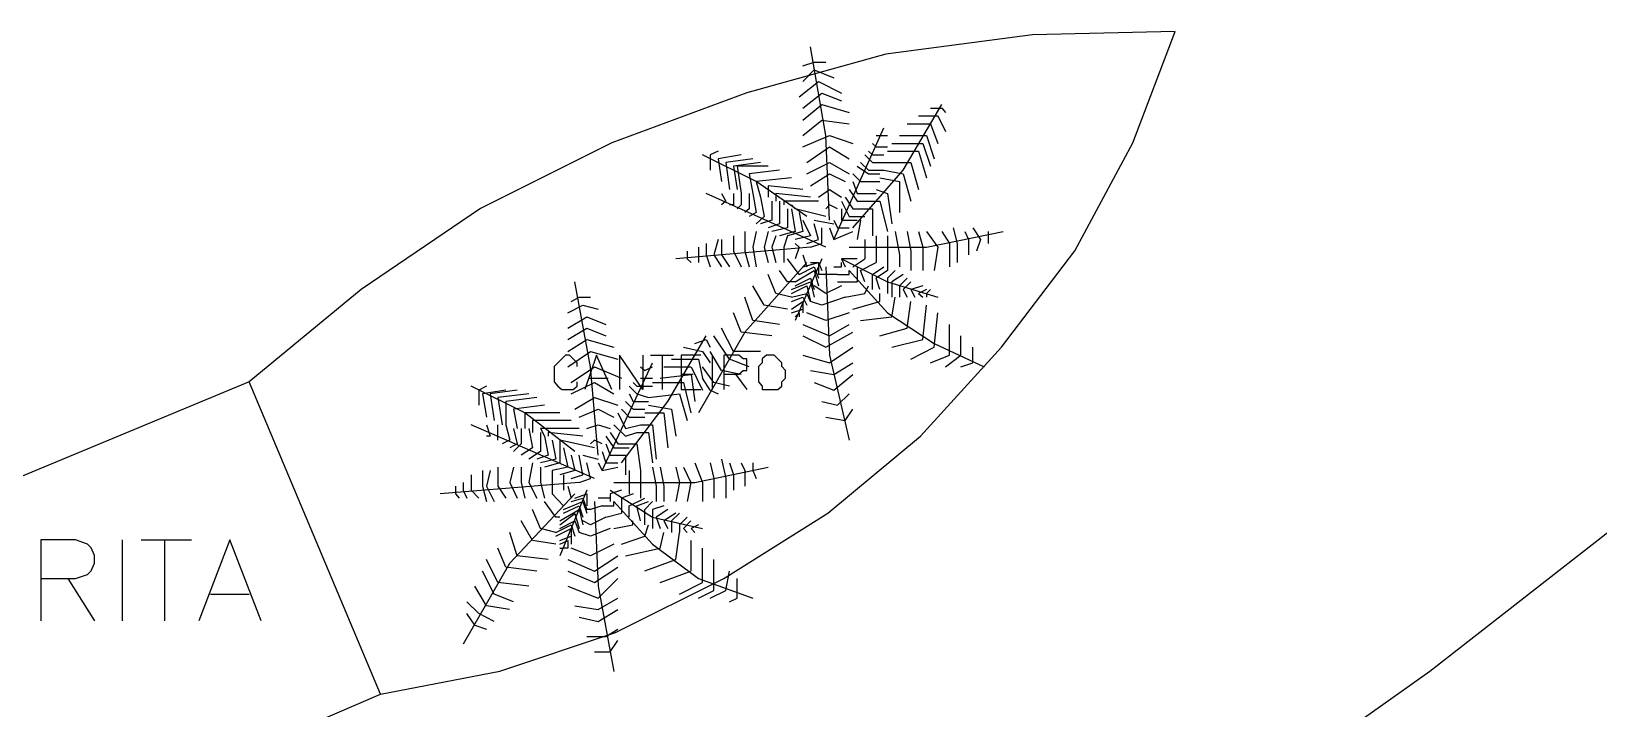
# Model space of a CAD drawing. Header units: millimetres. Extents: x -369 to -70, y -1414 to -1185.
# Drawn here: x -299.97 to -286.22, y -1324.97 to -1319.02 of the extents above; entities that cross this region are included whole.
import ezdxf

# ---------------------------------------------------------------- set-up
doc = ezdxf.new("R2010")
doc.units = ezdxf.units.MM
doc.header["$MEASUREMENT"] = 0
for name, color, linetype in [('10', 10, 'Continuous'), ('2', 2, 'Continuous'), ('50', 50, 'Continuous'), ('64', 64, 'Continuous')]:
    doc.layers.add(name, color=color, linetype=linetype)

msp = doc.modelspace()

# ---------------------------------------------------------------- linework, layer by layer
at = {"layer": '10'}
msp.add_lwpolyline([(-298.057, -1322.099), (-300.83, -1323.25), (-299.647, -1326.023), (-296.906, -1324.841), (-298.057, -1322.099)], dxfattribs=at)
at = {"layer": '2'}
for points in [[(-296.906, -1324.841), (-295.859, -1324.637), (-294.844, -1324.297), (-293.893, -1323.825), (-292.982, -1323.25), (-292.17, -1322.575), (-291.459, -1321.795), (-290.816, -1320.948), (-290.308, -1320.001), (-289.936, -1319.022), (-289.936, -1319.022), (-291.187, -1319.054), (-292.474, -1319.222), (-293.693, -1319.561), (-294.876, -1320.001), (-296.027, -1320.576), (-297.074, -1321.288), (-298.057, -1322.099)], [(-303.4, -1331.135), (-301.27, -1330.763), (-299.208, -1330.256), (-297.142, -1329.612), (-295.148, -1328.869), (-293.181, -1327.986), (-291.287, -1326.971), (-289.461, -1325.888), (-287.702, -1324.637), (-286.012, -1323.318)]]:
    msp.add_lwpolyline(points, dxfattribs=at)
at = {"layer": '50'}
for points in [[(-295.18, -1321.963), (-295.18, -1321.931), (-295.216, -1321.895), (-295.247, -1321.863), (-295.283, -1321.863), (-295.315, -1321.895), (-295.351, -1321.931), (-295.383, -1321.963), (-295.383, -1321.999), (-295.383, -1322.067), (-295.383, -1322.099), (-295.351, -1322.135), (-295.315, -1322.167), (-295.283, -1322.167), (-295.247, -1322.167), (-295.216, -1322.167), (-295.18, -1322.135), (-295.18, -1322.099)], [(-294.876, -1322.167), (-295.012, -1321.863), (-295.012, -1321.863), (-295.112, -1322.167)], [(-294.604, -1321.863), (-294.604, -1322.167), (-294.604, -1322.167), (-294.808, -1321.863), (-294.808, -1321.863), (-294.808, -1322.167)], [(-294.536, -1321.863), (-294.336, -1321.863)], [(-294.436, -1321.863), (-294.436, -1322.167)], [(-294.097, -1321.863), (-294.268, -1321.863), (-294.268, -1321.863), (-294.268, -1322.167)], [(-293.997, -1321.863), (-293.997, -1322.167)], [(-293.893, -1322.031), (-293.761, -1322.031), (-293.725, -1321.999), (-293.693, -1321.999), (-293.693, -1321.963), (-293.693, -1321.931), (-293.693, -1321.895), (-293.725, -1321.895), (-293.761, -1321.863), (-293.893, -1321.863), (-293.893, -1321.863), (-293.893, -1322.167)], [(-293.521, -1321.863), (-293.557, -1321.895), (-293.557, -1321.931), (-293.589, -1321.963), (-293.589, -1321.999), (-293.589, -1322.067), (-293.589, -1322.099), (-293.557, -1322.135), (-293.557, -1322.167), (-293.521, -1322.167), (-293.453, -1322.167), (-293.421, -1322.167), (-293.385, -1322.135), (-293.385, -1322.099), (-293.353, -1322.067), (-293.353, -1321.999), (-293.385, -1321.963), (-293.385, -1321.931), (-293.421, -1321.895), (-293.453, -1321.863), (-293.521, -1321.863)], [(-294.268, -1322.031), (-294.164, -1322.031)], [(-293.793, -1322.031), (-293.693, -1322.167)], [(-295.08, -1322.067), (-294.908, -1322.067)], [(-294.268, -1322.167), (-294.097, -1322.167)], [(-299.883, -1323.825), (-299.58, -1323.825), (-299.476, -1323.789), (-299.444, -1323.758), (-299.412, -1323.69), (-299.412, -1323.622), (-299.444, -1323.554), (-299.476, -1323.522), (-299.58, -1323.486), (-299.883, -1323.486), (-299.883, -1323.486), (-299.883, -1324.197)], [(-299.172, -1323.486), (-299.172, -1324.197)], [(-299.004, -1323.486), (-298.564, -1323.486)], [(-298.8, -1323.486), (-298.8, -1324.197)], [(-297.953, -1324.197), (-298.225, -1323.486), (-298.225, -1323.486), (-298.497, -1324.197)], [(-299.647, -1323.825), (-299.412, -1324.197)], [(-298.397, -1323.961), (-298.057, -1323.961)]]:
    msp.add_lwpolyline(points, dxfattribs=at)
at = {"layer": '64'}
for points in [[(-292.966, -1320.68), (-292.998, -1319.937), (-293.133, -1319.158)], [(-293.201, -1319.326), (-293.101, -1319.294), (-293.101, -1319.294), (-292.998, -1319.294)], [(-293.201, -1319.461), (-293.101, -1319.361), (-292.93, -1319.429)], [(-293.233, -1319.597), (-293.065, -1319.461)], [(-293.201, -1319.697), (-293.034, -1319.565)], [(-293.065, -1319.461), (-292.862, -1319.565)], [(-293.034, -1319.565), (-292.862, -1319.633)], [(-293.201, -1319.801), (-293.034, -1319.665)], [(-293.034, -1319.665), (-292.794, -1319.733)], [(-292.762, -1320.748), (-292.322, -1320.241), (-291.982, -1319.665)], [(-292.082, -1319.697), (-291.982, -1319.697)], [(-291.982, -1319.697), (-291.95, -1319.733)], [(-293.201, -1319.937), (-293.034, -1319.801)], [(-293.034, -1319.801), (-292.794, -1319.833)], [(-292.286, -1319.833), (-292.082, -1319.833)], [(-292.186, -1319.765), (-292.018, -1319.765)], [(-292.082, -1319.833), (-292.018, -1320.005)], [(-292.018, -1319.765), (-291.95, -1319.901)], [(-293.201, -1320.037), (-292.966, -1319.937)], [(-292.966, -1319.937), (-292.762, -1320.005)], [(-292.93, -1320.848), (-292.49, -1319.869)], [(-292.558, -1319.937), (-292.526, -1319.937)], [(-292.526, -1319.937), (-292.458, -1319.937)], [(-292.354, -1319.937), (-292.118, -1319.937)], [(-292.118, -1319.937), (-292.05, -1320.141)], [(-293.165, -1320.648), (-293.609, -1320.341), (-294.081, -1320.105)], [(-293.945, -1320.073), (-294.013, -1320.105), (-294.013, -1320.105), (-294.013, -1320.241)], [(-293.741, -1320.105), (-293.945, -1320.141)], [(-293.165, -1320.173), (-292.966, -1320.037)], [(-292.966, -1320.037), (-292.794, -1320.141)], [(-292.658, -1320.105), (-292.59, -1320.173)], [(-292.626, -1320.073), (-292.59, -1320.105)], [(-292.59, -1320.005), (-292.558, -1320.037)], [(-292.59, -1320.105), (-292.49, -1320.105)], [(-292.558, -1320.037), (-292.458, -1320.037)], [(-292.458, -1320.073), (-292.186, -1320.073)], [(-292.422, -1320.005), (-292.15, -1320.005)], [(-292.186, -1320.073), (-292.118, -1320.309)], [(-292.15, -1320.005), (-292.082, -1320.205)], [(-293.945, -1320.141), (-293.913, -1320.341)], [(-293.641, -1320.141), (-293.877, -1320.173)], [(-293.877, -1320.173), (-293.845, -1320.409)], [(-293.573, -1320.173), (-293.809, -1320.205)], [(-293.809, -1320.205), (-293.777, -1320.409)], [(-293.505, -1320.205), (-293.777, -1320.205), (-293.777, -1320.205), (-293.741, -1320.445)], [(-293.405, -1320.241), (-293.673, -1320.273), (-293.673, -1320.273), (-293.641, -1320.445)], [(-293.165, -1320.273), (-292.966, -1320.173)], [(-292.966, -1320.173), (-292.794, -1320.273)], [(-292.726, -1320.205), (-292.626, -1320.273)], [(-292.694, -1320.173), (-292.626, -1320.241)], [(-292.626, -1320.241), (-292.49, -1320.241)], [(-292.59, -1320.173), (-292.49, -1320.173)], [(-292.49, -1320.173), (-292.254, -1320.173)], [(-292.49, -1320.241), (-292.322, -1320.273)], [(-292.254, -1320.173), (-292.186, -1320.409)], [(-293.301, -1320.309), (-293.609, -1320.341)], [(-293.609, -1320.341), (-293.573, -1320.476)], [(-293.505, -1320.377), (-293.505, -1320.476)], [(-293.201, -1320.409), (-293.505, -1320.377)], [(-293.133, -1320.377), (-292.966, -1320.273)], [(-292.966, -1320.273), (-292.83, -1320.341)], [(-292.762, -1320.273), (-292.694, -1320.341)], [(-292.762, -1320.341), (-292.726, -1320.445)], [(-292.694, -1320.341), (-292.526, -1320.341)], [(-292.626, -1320.273), (-292.526, -1320.273)], [(-292.526, -1320.309), (-292.354, -1320.341)], [(-292.354, -1320.341), (-292.354, -1320.612)], [(-292.322, -1320.273), (-292.254, -1320.512)], [(-292.998, -1320.916), (-294.049, -1320.445)], [(-293.913, -1320.445), (-293.877, -1320.512), (-293.877, -1320.512), (-293.913, -1320.544)], [(-293.809, -1320.445), (-293.809, -1320.544), (-293.809, -1320.544), (-293.845, -1320.544)], [(-293.741, -1320.445), (-293.741, -1320.544)], [(-293.673, -1320.445), (-293.673, -1320.58)], [(-293.641, -1320.445), (-293.609, -1320.612)], [(-293.573, -1320.476), (-293.541, -1320.648)], [(-293.473, -1320.512), (-293.473, -1320.68)], [(-293.437, -1320.445), (-293.437, -1320.512)], [(-293.133, -1320.476), (-293.437, -1320.445)], [(-293.405, -1320.512), (-293.405, -1320.712)], [(-293.369, -1320.512), (-293.369, -1320.544)], [(-293.065, -1320.512), (-293.369, -1320.512)], [(-293.065, -1320.476), (-292.966, -1320.409)], [(-292.966, -1320.409), (-292.862, -1320.476)], [(-292.862, -1320.512), (-292.794, -1320.648)], [(-292.83, -1320.476), (-292.762, -1320.58)], [(-292.794, -1320.409), (-292.726, -1320.512)], [(-292.726, -1320.445), (-292.558, -1320.445)], [(-292.726, -1320.512), (-292.59, -1320.512)], [(-292.626, -1320.512), (-292.526, -1320.512)], [(-292.558, -1320.409), (-292.458, -1320.445)], [(-292.526, -1320.512), (-292.458, -1320.78)], [(-292.458, -1320.445), (-292.422, -1320.712)], [(-293.741, -1320.544), (-293.777, -1320.58)], [(-293.673, -1320.58), (-293.709, -1320.612)], [(-293.609, -1320.612), (-293.673, -1320.648)], [(-293.541, -1320.648), (-293.609, -1320.712)], [(-293.337, -1320.58), (-293.337, -1320.748)], [(-293.233, -1320.612), (-293.201, -1320.78), (-293.337, -1320.816)], [(-293.269, -1320.58), (-293.301, -1320.544)], [(-293.301, -1320.58), (-293.269, -1320.78)], [(-292.998, -1320.648), (-293.269, -1320.58)], [(-292.966, -1320.544), (-292.998, -1320.58)], [(-292.898, -1320.58), (-292.966, -1320.544)], [(-292.862, -1320.58), (-292.862, -1320.68)], [(-292.794, -1320.648), (-292.658, -1320.648)], [(-292.762, -1320.58), (-292.658, -1320.58)], [(-292.658, -1320.58), (-292.59, -1320.58)], [(-292.59, -1320.58), (-292.59, -1320.816)], [(-293.709, -1320.78), (-293.709, -1320.952)], [(-293.609, -1320.78), (-293.641, -1320.916)], [(-293.473, -1320.68), (-293.573, -1320.712)], [(-293.505, -1320.78), (-293.541, -1320.916)], [(-293.405, -1320.712), (-293.505, -1320.748)], [(-293.337, -1320.748), (-293.473, -1320.78)], [(-293.269, -1320.78), (-293.405, -1320.816)], [(-293.201, -1320.68), (-293.133, -1320.816), (-293.133, -1320.816), (-293.269, -1320.848)], [(-293.101, -1320.68), (-292.93, -1320.712)], [(-293.065, -1320.848), (-293.101, -1320.712)], [(-293.034, -1320.884), (-293.034, -1320.748)], [(-292.966, -1320.748), (-292.93, -1320.848), (-292.762, -1320.78)], [(-292.93, -1320.68), (-292.898, -1320.748)], [(-292.898, -1320.748), (-292.794, -1320.748)], [(-292.862, -1320.68), (-292.726, -1320.68)], [(-292.794, -1320.916), (-292.118, -1320.916), (-291.443, -1320.78)], [(-292.694, -1320.68), (-292.726, -1320.848)], [(-292.39, -1320.78), (-292.354, -1320.984)], [(-292.286, -1320.78), (-292.254, -1320.952), (-292.254, -1320.952), (-292.254, -1321.12)], [(-292.186, -1320.78), (-292.15, -1320.916), (-292.15, -1320.916), (-292.15, -1321.12)], [(-292.118, -1320.78), (-292.018, -1320.916), (-292.018, -1320.916), (-292.05, -1321.12)], [(-291.982, -1320.78), (-291.915, -1320.884)], [(-291.883, -1320.748), (-291.847, -1320.884), (-291.847, -1321.052)], [(-291.779, -1320.78), (-291.747, -1320.848)], [(-291.711, -1320.748), (-291.643, -1320.848), (-291.679, -1320.952)], [(-291.575, -1320.78), (-291.575, -1320.816), (-291.575, -1320.816), (-291.575, -1320.884)], [(-293.133, -1320.916), (-294.316, -1321.02)], [(-294.117, -1320.916), (-294.117, -1321.02), (-294.117, -1321.052)], [(-294.049, -1320.884), (-294.049, -1320.984)], [(-293.945, -1320.848), (-293.981, -1320.984)], [(-293.913, -1320.848), (-293.913, -1320.984)], [(-293.809, -1320.816), (-293.809, -1320.952)], [(-293.641, -1320.916), (-293.609, -1321.088)], [(-293.541, -1320.916), (-293.505, -1321.052)], [(-293.437, -1320.816), (-293.473, -1320.916), (-293.473, -1320.916), (-293.437, -1321.052)], [(-293.337, -1320.816), (-293.369, -1320.916)], [(-293.369, -1320.916), (-293.369, -1321.052)], [(-293.269, -1320.884), (-293.233, -1320.916)], [(-293.233, -1320.916), (-293.269, -1321.02)], [(-293.165, -1320.884), (-293.065, -1320.848)], [(-293.133, -1320.916), (-293.034, -1320.884)], [(-292.658, -1320.848), (-292.658, -1320.984)], [(-292.558, -1320.816), (-292.558, -1320.952)], [(-292.458, -1320.816), (-292.458, -1320.952)], [(-291.915, -1320.884), (-291.915, -1321.088)], [(-291.747, -1320.848), (-291.747, -1320.984)], [(-294.216, -1320.952), (-294.216, -1321.02), (-294.216, -1321.02), (-294.18, -1321.052)], [(-293.165, -1321.052), (-293.709, -1321.663), (-294.117, -1322.371)], [(-294.049, -1320.984), (-294.013, -1321.088)], [(-293.981, -1320.984), (-293.913, -1321.088)], [(-293.913, -1320.984), (-293.845, -1321.088)], [(-293.809, -1320.952), (-293.741, -1321.088)], [(-293.709, -1320.952), (-293.673, -1321.088)], [(-293.233, -1321.156), (-293.337, -1321.02)], [(-293.034, -1321.02), (-293.269, -1321.56)], [(-293.201, -1320.984), (-293.165, -1321.088)], [(-293.201, -1321.088), (-293.065, -1321.052)], [(-293.133, -1321.052), (-293.065, -1321.052)], [(-293.065, -1321.052), (-293.065, -1321.156)], [(-293.065, -1321.052), (-293.034, -1321.12)], [(-292.93, -1321.088), (-292.862, -1321.088), (-292.862, -1321.088), (-292.862, -1321.052)], [(-292.862, -1321.02), (-292.83, -1321.088)], [(-292.726, -1321.02), (-292.862, -1321.02)], [(-292.862, -1321.02), (-292.458, -1321.22), (-292.018, -1321.356)], [(-292.762, -1321.088), (-292.658, -1321.02)], [(-292.694, -1321.12), (-292.558, -1321.052)], [(-292.658, -1320.984), (-292.658, -1321.02)], [(-292.458, -1320.952), (-292.458, -1321.12), (-292.458, -1321.12), (-292.558, -1321.188)], [(-292.558, -1320.952), (-292.558, -1321.052)], [(-292.354, -1320.984), (-292.354, -1321.088)], [(-293.437, -1321.324), (-293.505, -1321.156)], [(-293.337, -1321.22), (-293.405, -1321.12)], [(-293.269, -1321.22), (-293.101, -1321.12)], [(-293.269, -1321.256), (-293.133, -1321.188), (-293.133, -1321.188), (-293.101, -1321.288)], [(-293.233, -1321.156), (-293.101, -1321.088)], [(-293.101, -1321.088), (-293.065, -1321.188)], [(-293.101, -1321.12), (-293.065, -1321.256)], [(-292.998, -1321.156), (-293.065, -1321.156)], [(-292.998, -1321.088), (-292.966, -1321.863), (-292.794, -1322.611)], [(-292.898, -1321.156), (-292.998, -1321.156)], [(-292.898, -1321.156), (-292.794, -1321.156)], [(-292.794, -1321.156), (-292.794, -1321.12)], [(-292.794, -1321.12), (-292.458, -1321.492), (-292.05, -1321.763), (-291.611, -1321.967)], [(-292.726, -1321.088), (-292.726, -1321.188), (-292.726, -1321.188), (-292.726, -1321.22)], [(-292.658, -1321.22), (-292.694, -1321.12)], [(-292.59, -1321.156), (-292.49, -1321.088)], [(-292.59, -1321.288), (-292.59, -1321.156)], [(-292.526, -1321.288), (-292.558, -1321.188)], [(-292.39, -1321.12), (-292.458, -1321.188)], [(-292.458, -1321.188), (-292.458, -1321.324)], [(-292.322, -1321.156), (-292.422, -1321.22)], [(-292.286, -1321.188), (-292.354, -1321.256)], [(-294.996, -1322.742), (-295.064, -1321.967), (-295.2, -1321.22)], [(-293.541, -1321.424), (-293.641, -1321.256)], [(-293.301, -1321.356), (-293.437, -1321.324)], [(-293.269, -1321.22), (-293.337, -1321.22)], [(-293.301, -1321.288), (-293.133, -1321.22), (-293.133, -1321.22), (-293.101, -1321.356)], [(-293.301, -1321.324), (-293.165, -1321.256)], [(-293.301, -1321.356), (-293.165, -1321.324)], [(-293.165, -1321.256), (-293.133, -1321.392), (-293.133, -1321.392), (-293.165, -1321.324)], [(-292.998, -1321.324), (-293.101, -1321.256)], [(-292.862, -1321.256), (-292.998, -1321.324)], [(-292.898, -1321.22), (-292.726, -1321.22)], [(-292.83, -1321.356), (-292.658, -1321.324), (-292.658, -1321.324), (-292.626, -1321.256)], [(-292.526, -1321.392), (-292.526, -1321.324)], [(-292.422, -1321.22), (-292.422, -1321.356)], [(-292.354, -1321.256), (-292.354, -1321.356)], [(-292.254, -1321.22), (-292.322, -1321.288), (-292.322, -1321.288), (-292.286, -1321.356)], [(-292.15, -1321.256), (-292.254, -1321.288), (-292.218, -1321.356)], [(-292.118, -1321.288), (-292.186, -1321.324)], [(-292.186, -1321.324), (-292.15, -1321.356)], [(-292.082, -1321.288), (-292.118, -1321.324), (-292.118, -1321.324), (-292.118, -1321.356)], [(-295.263, -1321.492), (-295.132, -1321.424), (-294.996, -1321.46)], [(-295.232, -1321.392), (-295.164, -1321.356), (-295.164, -1321.356), (-295.064, -1321.356)], [(-293.741, -1321.663), (-293.809, -1321.492)], [(-293.641, -1321.56), (-293.709, -1321.356)], [(-293.337, -1321.46), (-293.541, -1321.424)], [(-293.301, -1321.392), (-293.201, -1321.356)], [(-293.301, -1321.46), (-293.201, -1321.392)], [(-293.301, -1321.492), (-293.201, -1321.46)], [(-293.269, -1321.528), (-293.233, -1321.492)], [(-293.233, -1321.492), (-293.233, -1321.528)], [(-293.201, -1321.356), (-293.165, -1321.424)], [(-293.201, -1321.392), (-293.201, -1321.46), (-293.201, -1321.492)], [(-292.998, -1321.56), (-293.165, -1321.492)], [(-293.034, -1321.424), (-293.133, -1321.392)], [(-292.83, -1321.356), (-293.034, -1321.424)], [(-292.794, -1321.492), (-292.998, -1321.56)], [(-292.762, -1321.46), (-292.526, -1321.392)], [(-292.422, -1321.528), (-292.39, -1321.356)], [(-292.286, -1321.627), (-292.254, -1321.392)], [(-292.15, -1321.727), (-292.118, -1321.424)], [(-292.05, -1321.795), (-292.018, -1321.492)], [(-295.263, -1321.627), (-295.096, -1321.528)], [(-295.263, -1321.727), (-295.096, -1321.627)], [(-295.096, -1321.528), (-294.928, -1321.595)], [(-295.096, -1321.627), (-294.928, -1321.695)], [(-293.809, -1321.831), (-293.913, -1321.627)], [(-293.405, -1321.595), (-293.641, -1321.56)], [(-293.201, -1321.595), (-292.966, -1321.695)], [(-292.966, -1321.695), (-292.794, -1321.595)], [(-292.694, -1321.56), (-292.422, -1321.528)], [(-292.526, -1321.695), (-292.286, -1321.627)], [(-291.915, -1321.863), (-291.915, -1321.595)], [(-295.263, -1321.831), (-295.096, -1321.727)], [(-295.096, -1321.727), (-294.86, -1321.795)], [(-294.792, -1322.81), (-294.384, -1322.271), (-294.049, -1321.695)], [(-294.148, -1321.763), (-294.049, -1321.727)], [(-294.049, -1321.727), (-294.013, -1321.795)], [(-293.845, -1321.899), (-293.981, -1321.695)], [(-293.473, -1321.695), (-293.741, -1321.663)], [(-293.201, -1321.695), (-292.998, -1321.795)], [(-292.998, -1321.795), (-292.762, -1321.663)], [(-292.422, -1321.795), (-292.15, -1321.727)], [(-291.815, -1321.863), (-291.815, -1321.695)], [(-295.263, -1321.967), (-295.064, -1321.831)], [(-295.064, -1321.831), (-294.824, -1321.899)], [(-294.352, -1321.899), (-294.117, -1321.899)], [(-294.248, -1321.795), (-294.081, -1321.831)], [(-294.117, -1321.899), (-294.081, -1322.067)], [(-294.081, -1321.831), (-294.013, -1321.931)], [(-293.913, -1321.999), (-294.013, -1321.831)], [(-293.673, -1321.967), (-293.845, -1321.899)], [(-293.573, -1321.831), (-293.809, -1321.831)], [(-293.201, -1321.863), (-292.966, -1321.931)], [(-292.966, -1321.931), (-292.762, -1321.795)], [(-292.254, -1321.899), (-292.05, -1321.795)], [(-292.082, -1321.931), (-291.915, -1321.863)], [(-291.95, -1321.967), (-291.815, -1321.863)], [(-291.711, -1321.931), (-291.711, -1321.795)], [(-295.232, -1322.103), (-295.028, -1321.967)], [(-295.028, -1321.967), (-294.792, -1322.067)], [(-294.96, -1322.878), (-294.52, -1321.931)], [(-294.624, -1321.967), (-294.588, -1321.999)], [(-294.588, -1321.999), (-294.52, -1321.967)], [(-294.452, -1322.067), (-294.184, -1322.035)], [(-294.42, -1321.967), (-294.184, -1321.967)], [(-294.18, -1321.967), (-294.081, -1322.171)], [(-294.18, -1322.035), (-294.148, -1322.271)], [(-293.981, -1322.103), (-294.081, -1321.967)], [(-293.741, -1322.035), (-293.913, -1321.999)], [(-293.133, -1321.999), (-292.93, -1322.035)], [(-292.93, -1322.035), (-292.762, -1321.931)], [(-292.93, -1322.171), (-292.762, -1322.035)], [(-291.815, -1321.967), (-291.711, -1321.931)], [(-295.2, -1322.71), (-295.639, -1322.371), (-296.111, -1322.135)], [(-295.975, -1322.135), (-296.043, -1322.171), (-296.043, -1322.171), (-296.043, -1322.303)], [(-295.807, -1322.171), (-296.011, -1322.203)], [(-295.707, -1322.171), (-295.943, -1322.203)], [(-295.232, -1322.203), (-295.028, -1322.103)], [(-295.028, -1322.103), (-294.86, -1322.203)], [(-294.724, -1322.135), (-294.656, -1322.203)], [(-294.688, -1322.103), (-294.656, -1322.135)], [(-294.656, -1322.135), (-294.52, -1322.135)], [(-294.624, -1322.067), (-294.588, -1322.067)], [(-294.588, -1322.067), (-294.52, -1322.067)], [(-294.52, -1322.103), (-294.248, -1322.103)], [(-294.248, -1322.103), (-294.184, -1322.371)], [(-294.013, -1322.171), (-294.081, -1322.067)], [(-294.013, -1322.171), (-293.945, -1322.203)], [(-293.845, -1322.135), (-293.981, -1322.103)], [(-293.101, -1322.103), (-292.93, -1322.171)], [(-296.011, -1322.203), (-295.975, -1322.407)], [(-295.943, -1322.203), (-295.907, -1322.439)], [(-295.603, -1322.203), (-295.875, -1322.235)], [(-295.875, -1322.235), (-295.839, -1322.475)], [(-295.535, -1322.235), (-295.807, -1322.271), (-295.807, -1322.271), (-295.807, -1322.475)], [(-295.467, -1322.303), (-295.739, -1322.339), (-295.739, -1322.339), (-295.707, -1322.507)], [(-295.2, -1322.339), (-295.028, -1322.235)], [(-295.028, -1322.235), (-294.824, -1322.303)], [(-294.756, -1322.271), (-294.688, -1322.339)], [(-294.724, -1322.203), (-294.688, -1322.271)], [(-294.688, -1322.271), (-294.556, -1322.271)], [(-294.656, -1322.203), (-294.556, -1322.235)], [(-294.556, -1322.235), (-294.284, -1322.203)], [(-294.556, -1322.303), (-294.352, -1322.339)], [(-294.284, -1322.203), (-294.216, -1322.439)], [(-293.034, -1322.271), (-292.898, -1322.303)], [(-292.898, -1322.303), (-292.794, -1322.203)], [(-295.639, -1322.371), (-295.639, -1322.507)], [(-295.331, -1322.371), (-295.639, -1322.371)], [(-295.571, -1322.439), (-295.571, -1322.543)], [(-295.232, -1322.439), (-295.571, -1322.439)], [(-295.164, -1322.407), (-294.996, -1322.339)], [(-294.996, -1322.339), (-294.86, -1322.407)], [(-294.824, -1322.371), (-294.756, -1322.507)], [(-294.792, -1322.339), (-294.724, -1322.407)], [(-294.724, -1322.407), (-294.588, -1322.407)], [(-294.688, -1322.339), (-294.588, -1322.339)], [(-294.588, -1322.371), (-294.42, -1322.371)], [(-294.42, -1322.371), (-294.384, -1322.678)], [(-294.352, -1322.339), (-294.316, -1322.575)], [(-292.998, -1322.407), (-292.83, -1322.439)], [(-292.83, -1322.439), (-292.762, -1322.339)], [(-295.028, -1322.946), (-296.111, -1322.475)], [(-295.975, -1322.475), (-295.943, -1322.575), (-295.943, -1322.575), (-295.975, -1322.575)], [(-295.875, -1322.611), (-295.875, -1322.611), (-295.875, -1322.611), (-295.875, -1322.475)], [(-295.807, -1322.475), (-295.771, -1322.611)], [(-295.739, -1322.507), (-295.707, -1322.643)], [(-295.671, -1322.507), (-295.671, -1322.643)], [(-295.603, -1322.507), (-295.571, -1322.678)], [(-295.503, -1322.507), (-295.467, -1322.575)], [(-295.164, -1322.507), (-295.503, -1322.507)], [(-295.503, -1322.543), (-295.503, -1322.71)], [(-295.467, -1322.575), (-295.435, -1322.742)], [(-295.435, -1322.543), (-295.435, -1322.575)], [(-295.132, -1322.575), (-295.435, -1322.543)], [(-295.096, -1322.507), (-294.996, -1322.475)], [(-294.996, -1322.475), (-294.892, -1322.507)], [(-294.928, -1322.575), (-294.86, -1322.678)], [(-294.892, -1322.543), (-294.824, -1322.643)], [(-294.86, -1322.475), (-294.756, -1322.575)], [(-294.756, -1322.507), (-294.624, -1322.475)], [(-294.756, -1322.575), (-294.656, -1322.543)], [(-294.656, -1322.543), (-294.556, -1322.543)], [(-294.624, -1322.475), (-294.52, -1322.475)], [(-294.556, -1322.543), (-294.52, -1322.81)], [(-294.52, -1322.475), (-294.488, -1322.778)], [(-295.775, -1322.611), (-295.839, -1322.643)], [(-295.707, -1322.643), (-295.771, -1322.678)], [(-295.671, -1322.643), (-295.739, -1322.71)], [(-295.571, -1322.678), (-295.671, -1322.742)], [(-295.503, -1322.71), (-295.603, -1322.778)], [(-295.399, -1322.611), (-295.367, -1322.778)], [(-295.299, -1322.678), (-295.263, -1322.846), (-295.399, -1322.878)], [(-295.331, -1322.611), (-295.331, -1322.643)], [(-295.028, -1322.678), (-295.331, -1322.611)], [(-295.331, -1322.643), (-295.331, -1322.81)], [(-295.028, -1322.611), (-295.064, -1322.643)], [(-294.96, -1322.643), (-295.028, -1322.611)], [(-294.96, -1322.71), (-294.928, -1322.81)], [(-294.928, -1322.643), (-294.892, -1322.742)], [(-294.86, -1322.678), (-294.724, -1322.678)], [(-294.824, -1322.643), (-294.688, -1322.643)], [(-294.688, -1322.643), (-294.656, -1322.643)], [(-294.656, -1322.643), (-294.624, -1322.878)], [(-295.875, -1322.846), (-295.875, -1323.014)], [(-295.739, -1322.846), (-295.771, -1322.982)], [(-295.671, -1322.846), (-295.671, -1322.982)], [(-295.571, -1322.81), (-295.603, -1322.982)], [(-295.435, -1322.742), (-295.535, -1322.778)], [(-295.367, -1322.778), (-295.503, -1322.81)], [(-295.503, -1322.846), (-295.503, -1322.982), (-295.503, -1322.982), (-295.467, -1323.118)], [(-295.331, -1322.81), (-295.467, -1322.846)], [(-295.232, -1322.742), (-295.2, -1322.878), (-295.2, -1322.878), (-295.331, -1322.914)], [(-295.132, -1322.914), (-295.164, -1322.742)], [(-295.132, -1322.742), (-294.996, -1322.778)], [(-295.064, -1322.946), (-295.096, -1322.81)], [(-294.996, -1322.81), (-294.96, -1322.878), (-294.824, -1322.846)], [(-294.928, -1322.81), (-294.824, -1322.81)], [(-294.892, -1322.742), (-294.756, -1322.742)], [(-294.86, -1322.982), (-294.148, -1322.982), (-293.505, -1322.846)], [(-294.756, -1322.742), (-294.756, -1322.914)], [(-294.52, -1322.846), (-294.488, -1323.014)], [(-294.452, -1322.846), (-294.42, -1323.014)], [(-294.316, -1322.846), (-294.284, -1322.982), (-294.284, -1322.982), (-294.316, -1323.15)], [(-294.248, -1322.846), (-294.184, -1322.982), (-294.184, -1322.982), (-294.216, -1323.15)], [(-294.148, -1322.81), (-294.081, -1322.982), (-294.081, -1322.982), (-294.081, -1323.15)], [(-294.013, -1322.81), (-293.981, -1322.946)], [(-293.913, -1322.778), (-293.877, -1322.946), (-293.877, -1323.118)], [(-293.845, -1322.81), (-293.809, -1322.914)], [(-293.741, -1322.81), (-293.709, -1322.878), (-293.709, -1323.014)], [(-293.641, -1322.81), (-293.641, -1322.878), (-293.641, -1322.878), (-293.609, -1322.946)], [(-295.164, -1322.982), (-296.382, -1323.082)], [(-296.179, -1322.982), (-296.179, -1323.05), (-296.147, -1323.118)], [(-296.111, -1322.914), (-296.111, -1323.05)], [(-296.011, -1322.878), (-296.011, -1323.014)], [(-295.943, -1322.878), (-295.975, -1323.014)], [(-295.771, -1322.982), (-295.707, -1323.118)], [(-295.671, -1322.982), (-295.639, -1323.118)], [(-295.603, -1322.982), (-295.535, -1323.118)], [(-295.399, -1322.878), (-295.399, -1322.982)], [(-295.399, -1322.982), (-295.399, -1323.082)], [(-295.299, -1322.914), (-295.299, -1322.982)], [(-295.299, -1322.982), (-295.299, -1323.05)], [(-295.232, -1322.946), (-295.132, -1322.914)], [(-295.164, -1322.982), (-295.064, -1322.946)], [(-294.724, -1322.878), (-294.724, -1323.014)], [(-294.624, -1322.878), (-294.624, -1323.014)], [(-293.981, -1322.946), (-293.981, -1323.118)], [(-293.809, -1322.914), (-293.809, -1323.05)], [(-296.247, -1323.014), (-296.247, -1323.082), (-296.247, -1323.082), (-296.215, -1323.118)], [(-295.2, -1323.082), (-295.775, -1323.694), (-296.179, -1324.401)], [(-296.111, -1323.05), (-296.043, -1323.118)], [(-296.011, -1323.014), (-295.975, -1323.15)], [(-295.975, -1323.014), (-295.907, -1323.15)], [(-295.875, -1323.014), (-295.807, -1323.118)], [(-295.299, -1323.186), (-295.399, -1323.082)], [(-295.096, -1323.05), (-295.331, -1323.626)], [(-295.263, -1323.014), (-295.232, -1323.118)], [(-295.232, -1323.15), (-295.132, -1323.118)], [(-295.2, -1323.118), (-295.096, -1323.082)], [(-295.132, -1323.118), (-295.096, -1323.218)], [(-295.096, -1323.082), (-295.096, -1323.186)], [(-294.892, -1323.118), (-294.892, -1323.118), (-294.892, -1323.118), (-294.996, -1323.118)], [(-294.792, -1323.05), (-294.892, -1323.082)], [(-294.892, -1323.05), (-294.52, -1323.286), (-294.081, -1323.386)], [(-294.892, -1323.082), (-294.892, -1323.15)], [(-294.688, -1323.082), (-294.792, -1323.118), (-294.792, -1323.118), (-294.792, -1323.218), (-294.792, -1323.218), (-294.792, -1323.25)], [(-294.724, -1323.014), (-294.724, -1323.082)], [(-294.724, -1323.186), (-294.588, -1323.118)], [(-294.624, -1323.014), (-294.624, -1323.118)], [(-294.488, -1323.014), (-294.488, -1323.15)], [(-294.42, -1323.014), (-294.42, -1323.15)], [(-295.503, -1323.386), (-295.571, -1323.218)], [(-295.367, -1323.286), (-295.467, -1323.15)], [(-295.331, -1323.318), (-295.164, -1323.218), (-295.164, -1323.218), (-295.132, -1323.354)], [(-295.331, -1323.354), (-295.2, -1323.254), (-295.2, -1323.254), (-295.164, -1323.386)], [(-295.299, -1323.218), (-295.132, -1323.15)], [(-295.299, -1323.25), (-295.164, -1323.186)], [(-295.164, -1323.186), (-295.132, -1323.286)], [(-295.132, -1323.15), (-295.096, -1323.25)], [(-295.064, -1323.218), (-295.096, -1323.218)], [(-294.96, -1323.186), (-295.064, -1323.218)], [(-295.028, -1323.15), (-294.996, -1323.893), (-294.86, -1324.641)], [(-294.96, -1323.186), (-294.86, -1323.186)], [(-294.928, -1323.286), (-294.792, -1323.25)], [(-294.86, -1323.186), (-294.86, -1323.15)], [(-294.86, -1323.15), (-294.52, -1323.522), (-294.117, -1323.825), (-293.641, -1323.997)], [(-294.724, -1323.286), (-294.724, -1323.186)], [(-294.656, -1323.186), (-294.556, -1323.15)], [(-294.624, -1323.318), (-294.656, -1323.186)], [(-294.588, -1323.218), (-294.52, -1323.15)], [(-294.588, -1323.354), (-294.588, -1323.218)], [(-294.42, -1323.186), (-294.52, -1323.218)], [(-294.52, -1323.218), (-294.52, -1323.386)], [(-294.384, -1323.218), (-294.488, -1323.286)], [(-294.316, -1323.25), (-294.42, -1323.318)], [(-294.284, -1323.25), (-294.352, -1323.318), (-294.352, -1323.318), (-294.352, -1323.422)], [(-295.571, -1323.49), (-295.671, -1323.318)], [(-295.367, -1323.422), (-295.503, -1323.386)], [(-295.331, -1323.286), (-295.367, -1323.286)], [(-295.367, -1323.422), (-295.232, -1323.354)], [(-295.367, -1323.454), (-295.232, -1323.386)], [(-295.331, -1323.386), (-295.2, -1323.318)], [(-295.232, -1323.354), (-295.2, -1323.454)], [(-295.232, -1323.386), (-295.232, -1323.49)], [(-295.2, -1323.318), (-295.164, -1323.422)], [(-295.064, -1323.354), (-295.132, -1323.318)], [(-294.928, -1323.286), (-295.064, -1323.354)], [(-294.892, -1323.386), (-295.064, -1323.454)], [(-294.86, -1323.386), (-294.692, -1323.354), (-294.692, -1323.354), (-294.692, -1323.318)], [(-294.588, -1323.454), (-294.556, -1323.354)], [(-294.488, -1323.286), (-294.452, -1323.386)], [(-294.42, -1323.318), (-294.384, -1323.386)], [(-294.216, -1323.286), (-294.284, -1323.354), (-294.284, -1323.422)], [(-294.184, -1323.318), (-294.248, -1323.386)], [(-294.248, -1323.386), (-294.216, -1323.422)], [(-294.117, -1323.354), (-294.18, -1323.386), (-294.18, -1323.386), (-294.148, -1323.422)], [(-295.707, -1323.626), (-295.771, -1323.422)], [(-295.367, -1323.522), (-295.571, -1323.49)], [(-295.331, -1323.49), (-295.232, -1323.454)], [(-295.331, -1323.522), (-295.263, -1323.49)], [(-295.263, -1323.49), (-295.263, -1323.558), (-295.263, -1323.558), (-295.299, -1323.558)], [(-295.232, -1323.454), (-295.232, -1323.522)], [(-295.064, -1323.454), (-295.164, -1323.422)], [(-294.86, -1323.522), (-295.064, -1323.626)], [(-294.792, -1323.522), (-294.588, -1323.454)], [(-294.452, -1323.558), (-294.42, -1323.422)], [(-294.316, -1323.658), (-294.284, -1323.422)], [(-294.18, -1323.758), (-294.18, -1323.49)], [(-295.875, -1323.861), (-295.975, -1323.658)], [(-295.807, -1323.726), (-295.875, -1323.558)], [(-295.435, -1323.658), (-295.707, -1323.626)], [(-295.331, -1323.558), (-295.299, -1323.558)], [(-295.263, -1323.658), (-295.028, -1323.761)], [(-295.064, -1323.626), (-295.232, -1323.558)], [(-295.028, -1323.761), (-294.824, -1323.626)], [(-294.756, -1323.626), (-294.452, -1323.558)], [(-294.588, -1323.758), (-294.316, -1323.658)], [(-294.081, -1323.861), (-294.081, -1323.558)], [(-293.981, -1323.929), (-293.981, -1323.658)], [(-295.907, -1323.961), (-296.011, -1323.761)], [(-295.535, -1323.761), (-295.807, -1323.726)], [(-295.263, -1323.761), (-295.028, -1323.861)], [(-295.028, -1323.861), (-294.824, -1323.726)], [(-294.996, -1323.997), (-294.824, -1323.825)], [(-294.452, -1323.861), (-294.184, -1323.761)], [(-293.877, -1323.929), (-293.845, -1323.761)], [(-293.777, -1323.997), (-293.777, -1323.825)], [(-295.975, -1324.065), (-296.079, -1323.893)], [(-295.739, -1324.029), (-295.907, -1323.961)], [(-295.603, -1323.893), (-295.875, -1323.861)], [(-295.263, -1323.893), (-294.996, -1323.997)], [(-294.284, -1323.961), (-294.081, -1323.861)], [(-294.117, -1323.997), (-293.981, -1323.929)], [(-294.013, -1323.997), (-293.877, -1323.929)], [(-296.043, -1324.133), (-296.147, -1324.029)], [(-295.775, -1324.097), (-295.975, -1324.065)], [(-295.2, -1324.065), (-294.996, -1324.097)], [(-294.996, -1324.097), (-294.824, -1323.997)], [(-294.996, -1324.201), (-294.824, -1324.097)], [(-293.845, -1324.029), (-293.777, -1323.997)], [(-296.079, -1324.233), (-296.147, -1324.133)], [(-296.079, -1324.233), (-295.975, -1324.269)], [(-295.907, -1324.201), (-296.043, -1324.133)], [(-295.164, -1324.165), (-294.996, -1324.201)], [(-295.096, -1324.333), (-294.928, -1324.333)], [(-294.928, -1324.333), (-294.824, -1324.269)], [(-294.892, -1324.469), (-294.824, -1324.369)], [(-295.028, -1324.469), (-294.892, -1324.469)]]:
    msp.add_lwpolyline(points, dxfattribs=at)

doc.saveas('drawing.dxf')
